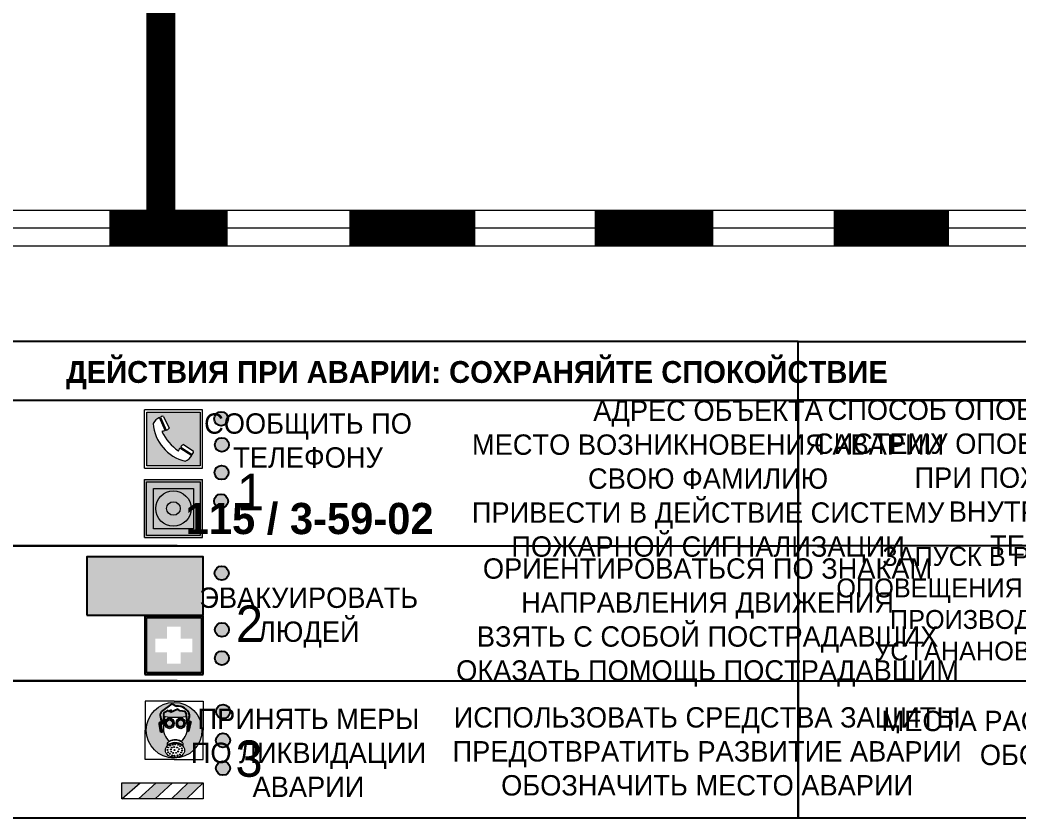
# Model space of a CAD drawing. Header units: millimetres. Extents: x 13114 to 67229, y 22859 to 38520.
# Drawn here: x 24007.7 to 24145.1, y 36370.6 to 36480.2 of the extents above; entities that cross this region are included whole.
import ezdxf

# ---------------------------------------------------------------- set-up
doc = ezdxf.new("R2010")
doc.units = ezdxf.units.MM
doc.styles.add('обычный', font='arial.ttf')

# ---------------------------------------------------------------- blocks, each defined once
blk = doc.blocks.new('A$C38D26F80')
h = blk.add_hatch(color=5)
h.dxf.hatch_style = 1
h.paths.add_polyline_path([(-8.77, -4.48, 1), (-0.19, -4.48, 1)])
h.paths.add_polyline_path([(-6.75, -3.58), (-6.75, -3.31), (-6.62, -3.22), (-6.5, -3.22), (-6.42, -3.3), (-6.39, -3.28), (-6.59, -2.23), (-6.59, -2.01), (-6.38, -1.58), (-4.76, -0.4), (-4.13, -0.79, -0.362848), (-2.1, -2.1, -0.201049), (-2.17, -2.48, 0.085434), (-2.26, -3.13), (-1.9, -3.16), (-2.25, -4.7), (-2.4, -4.59), (-2.43, -4.34), (-2.36, -4.34), (-2.14, -3.34), (-2.47, -3.42), (-2.58, -1.95), (-2.77, -1.58), (-3.58, -1.52), (-3.92, -1.26), (-5.05, -1.73), (-4.87, -1.39), (-5.41, -1.6), (-5.41, -1.46), (-6.13, -1.87), (-6.18, -3.5), (-6.56, -3.47), (-6.37, -4.59), (-6.16, -4.43), (-6.16, -4.66), (-6.36, -4.79), (-6.37, -4.8), (-6.51, -4.76)], flags=16)
h.paths.add_polyline_path([(-6.51, -4.76), (-6.36, -4.79), (-6.37, -4.8)], flags=0)
h.paths.add_polyline_path([(-5.92, -2.34, 0.089508), (-2.67, -2.35), (-2.48, -3.88, -0.268602), (-3.4, -6.18, 0.262449), (-5.2, -6.18, -0.268602), (-6.11, -3.88)], flags=16)
edge = h.paths.add_edge_path(flags=16)
edge.add_ellipse((-5.19, -3.41), major_axis=(0, 0.842), ratio=0.848992, start_angle=0, end_angle=360)
edge = h.paths.add_edge_path(flags=0)
edge.add_ellipse((-5.19, -3.39), major_axis=(0, 0.665), ratio=0.853798, start_angle=0, end_angle=360)
edge = h.paths.add_edge_path(flags=0)
edge.add_ellipse((-5.19, -3.4), major_axis=(0, 0.528), ratio=0.864094, start_angle=0, end_angle=360)
edge = h.paths.add_edge_path(flags=16)
edge.add_ellipse((-3.47, -3.4), major_axis=(0, 0.842), ratio=0.848992, start_angle=0, end_angle=360)
h.paths.add_polyline_path([(-3.13, -6.45), (-3.13, -6.84, 0.383174), (-5.57, -6.85), (-5.57, -6.49, -0.369952)], flags=16)
edge = h.paths.add_edge_path(flags=0)
edge.add_ellipse((-3.47, -3.39), major_axis=(0, 0.665), ratio=0.853798, start_angle=0, end_angle=360)
edge = h.paths.add_edge_path(flags=0)
edge.add_ellipse((-3.47, -3.4), major_axis=(0, 0.528), ratio=0.864094, start_angle=0, end_angle=360)
edge = h.paths.add_edge_path(flags=16)
edge.add_ellipse((-4.34, -7.57), major_axis=(-1.48, 0), ratio=0.744955, start_angle=0, end_angle=360)
h.paths.add_polyline_path([(-5.01, -6.85, -1), (-5.15, -6.85, -1)], flags=0)
h.paths.add_polyline_path([(-5.33, -7.14, -1), (-5.47, -7.14, -1)], flags=0)
h.paths.add_polyline_path([(-4.61, -6.71, -1), (-4.74, -6.71, -1)], flags=16)
h.paths.add_polyline_path([(-5.43, -7.51, -1), (-5.57, -7.51, -1)], flags=0)
h.paths.add_polyline_path([(-4.26, -6.67, -1), (-4.4, -6.67, -1)], flags=16)
h.paths.add_polyline_path([(-4.74, -7.14, -1), (-4.88, -7.14, -1)], flags=0)
h.paths.add_polyline_path([(-4.93, -7.43, -1), (-5.07, -7.43, -1)], flags=0)
h.paths.add_polyline_path([(-4.41, -7.07, -1), (-4.54, -7.07, -1)], flags=0)
h.paths.add_polyline_path([(-5.33, -7.87, -1), (-5.46, -7.87, -1)], flags=0)
h.paths.add_polyline_path([(-3.8, -6.71, -1), (-3.94, -6.71, -1)], flags=16)
h.paths.add_polyline_path([(-4.85, -7.78, -1), (-4.98, -7.78, -1)], flags=0)
h.paths.add_polyline_path([(-3.96, -7.14, -1), (-4.1, -7.14, -1)], flags=0)
h.paths.add_polyline_path([(-4.33, -7.53, -1), (-4.47, -7.53, -1)], flags=0)
h.paths.add_polyline_path([(-5.09, -8.12, -1), (-5.23, -8.12, -1)], flags=0)
h.paths.add_polyline_path([(-3.5, -6.94, -1), (-3.64, -6.94, -1)], flags=0)
h.paths.add_polyline_path([(-4.54, -7.97, -1), (-4.68, -7.97, -1)], flags=0)
h.paths.add_polyline_path([(-3.66, -7.39, -1), (-3.8, -7.39, -1)], flags=0)
h.paths.add_polyline_path([(-4.73, -8.35, -1), (-4.86, -8.35, -1)], flags=0)
h.paths.add_polyline_path([(-4.09, -7.96, -1), (-4.23, -7.96, -1)], flags=0)
h.paths.add_polyline_path([(-3.77, -7.74, -1), (-3.91, -7.74, -1)], flags=0)
h.paths.add_polyline_path([(-3.22, -7.27, -1), (-3.35, -7.27, -1)], flags=0)
h.paths.add_polyline_path([(-4.34, -8.4, -1), (-4.47, -8.4, -1)], flags=0)
h.paths.add_polyline_path([(-3.16, -7.61, -1), (-3.3, -7.61, -1)], flags=0)
h.paths.add_polyline_path([(-3.9, -8.35, -1), (-4.04, -8.35, -1)], flags=0)
h.paths.add_polyline_path([(-3.32, -7.91, -1), (-3.46, -7.91, -1)], flags=0)
h.paths.add_polyline_path([(-3.55, -8.23, -1), (-3.69, -8.23, -1)], flags=0)
at = {"color": 5, "lineweight": 5}
for p, q in [((-4.48, 0), (-8.96, 0)), ((-8.96, 0), (-8.96, -4.48)), ((-4.48, 0), (0, 0)), ((0, 0), (0, -4.48)), ((-6.38, -1.58), (-4.76, -0.4)), ((-5.41, -1.46), (-6.13, -1.87)), ((-4.87, -1.39), (-5.41, -1.6)), ((-5.41, -1.6), (-5.41, -1.46)), ((-3.92, -1.26), (-5.05, -1.73)), ((-5.05, -1.73), (-4.87, -1.39)), ((-4.76, -0.4), (-4.13, -0.79)), ((-3.58, -1.52), (-3.92, -1.26)), ((-2.77, -1.58), (-3.58, -1.52)), ((-6.59, -2.01), (-6.38, -1.58)), ((-6.59, -2.23), (-6.59, -2.01)), ((-6.39, -3.28), (-6.59, -2.23)), ((-6.13, -1.87), (-6.18, -3.5)), ((-5.92, -2.34), (-6.11, -3.88)), ((-2.58, -1.95), (-2.77, -1.58)), ((-2.67, -2.34), (-2.48, -3.88)), ((-2.47, -3.42), (-2.58, -1.95)), ((-8.96, -8.96), (-8.96, -4.48)), ((-6.75, -3.31), (-6.62, -3.22)), ((-6.75, -3.58), (-6.75, -3.31)), ((-6.51, -4.76), (-6.75, -3.58)), ((-6.62, -3.22), (-6.5, -3.22)), ((-6.18, -3.5), (-6.56, -3.47)), ((-6.56, -3.47), (-6.37, -4.59)), ((-6.5, -3.22), (-6.42, -3.3)), ((-6.42, -3.3), (-6.39, -3.28)), ((-6.37, -4.59), (-6.16, -4.43)), ((-6.16, -4.43), (-6.16, -4.66)), ((-2.14, -3.34), (-2.47, -3.42)), ((-2.43, -4.34), (-2.4, -4.59)), ((-2.43, -4.34), (-2.36, -4.34)), ((-2.4, -4.59), (-2.25, -4.7)), ((-2.36, -4.34), (-2.14, -3.34)), ((-1.9, -3.16), (-2.26, -3.13)), ((-2.25, -4.7), (-1.9, -3.16)), ((0, -8.96), (0, -4.48)), ((-6.37, -4.8), (-6.51, -4.76)), ((-6.16, -4.66), (-6.37, -4.8)), ((-5.57, -6.49), (-5.57, -6.85)), ((-3.13, -6.45), (-3.13, -6.84)), ((-4.48, -8.96), (-8.96, -8.96)), ((-4.48, -8.96), (0, -8.96))]:
    blk.add_line(p, q, dxfattribs=at)
at = {"color": 5}
for p, q in [((-6.38, -1.58), (-4.76, -0.4)), ((-5.41, -1.46), (-6.13, -1.87)), ((-4.87, -1.39), (-5.41, -1.6)), ((-5.41, -1.6), (-5.41, -1.46)), ((-3.92, -1.26), (-5.05, -1.73)), ((-5.05, -1.73), (-4.87, -1.39)), ((-4.76, -0.4), (-4.13, -0.79)), ((-3.58, -1.52), (-3.92, -1.26)), ((-2.77, -1.58), (-3.58, -1.52)), ((-6.59, -2.01), (-6.38, -1.58)), ((-6.59, -2.23), (-6.59, -2.01)), ((-6.39, -3.28), (-6.59, -2.23)), ((-6.13, -1.87), (-6.18, -3.5)), ((-2.58, -1.95), (-2.77, -1.58)), ((-2.47, -3.42), (-2.58, -1.95)), ((-6.75, -3.31), (-6.62, -3.22)), ((-6.75, -3.58), (-6.75, -3.31)), ((-6.51, -4.76), (-6.75, -3.58)), ((-6.62, -3.22), (-6.5, -3.22)), ((-6.18, -3.5), (-6.56, -3.47)), ((-6.56, -3.47), (-6.37, -4.59)), ((-6.5, -3.22), (-6.42, -3.3)), ((-6.42, -3.3), (-6.39, -3.28)), ((-6.37, -4.59), (-6.16, -4.43)), ((-6.16, -4.43), (-6.16, -4.66)), ((-2.14, -3.34), (-2.47, -3.42)), ((-2.4, -4.59), (-2.43, -4.34)), ((-2.43, -4.34), (-2.36, -4.34)), ((-2.25, -4.7), (-2.4, -4.59)), ((-2.36, -4.34), (-2.14, -3.34)), ((-2.26, -3.13), (-1.9, -3.16)), ((-1.9, -3.16), (-2.25, -4.7)), ((-6.37, -4.8), (-6.51, -4.76)), ((-6.36, -4.79), (-6.51, -4.76)), ((-6.16, -4.66), (-6.37, -4.8)), ((-6.16, -4.66), (-6.36, -4.79))]:
    blk.add_line(p, q, dxfattribs=at)
at = {"color": 5, "lineweight": 5}
for centre, radius in [((-4.48, -4.48), 4.29), ((-5.5, -7.51), 0.0678), ((-5.4, -7.14), 0.0678), ((-5.08, -6.85), 0.0678), ((-5, -7.43), 0.0678), ((-4.81, -7.14), 0.0678), ((-4.67, -6.71), 0.0678), ((-4.47, -7.07), 0.0678), ((-4.4, -7.53), 0.0678), ((-4.33, -6.67), 0.0678), ((-4.03, -7.14), 0.0678), ((-3.87, -6.71), 0.0678), ((-3.84, -7.74), 0.0678), ((-3.73, -7.39), 0.0678), ((-3.57, -6.94), 0.0678), ((-3.28, -7.27), 0.0678), ((-3.23, -7.61), 0.0678), ((-5.4, -7.87), 0.0678), ((-5.16, -8.12), 0.0678), ((-4.91, -7.78), 0.0678), ((-4.79, -8.35), 0.0678), ((-4.61, -7.97), 0.0678), ((-4.4, -8.4), 0.0678), ((-4.16, -7.96), 0.0678), ((-3.97, -8.35), 0.0678), ((-3.62, -8.23), 0.0678), ((-3.39, -7.91), 0.0678)]:
    blk.add_circle(centre, radius, dxfattribs=at)
at = {"color": 5}
for centre, radius, start, end in [((-3.89, -2.66), 1.88, 17.387, 97.1599), ((-0.35, -3.07), 1.91, 162.2553, 181.7878), ((-2.6, -2.2), 0.511, 326.3906, 11.8614)]:
    blk.add_arc(centre, radius, start, end, dxfattribs=at)
at = {"color": 5, "lineweight": 5}
for centre, radius, start, end in [((-4.28, 6.66), 9.15, 259.6987, 280.1569), ((-0.47, -3.05), 1.79, 161.5846, 182.4584), ((-2.6, -2.2), 0.513, 326.4781, 11.7739), ((-3.66, -4.24), 2.47, 171.573, 231.7124), ((-4.93, -4.24), 2.47, 308.2876, 8.427), ((-4.33, -7.88), 1.87, 50.358, 131.5662), ((-4.3, -7.78), 1.83, 60.5889, 119.4111), ((-4.34, -8.2), 1.82, 48.4943, 132.3565)]:
    blk.add_arc(centre, radius, start, end, dxfattribs=at)
for centre, major_axis, ratio in [((-5.19, -3.41), (0, 0.842), 0.848992), ((-5.19, -3.39), (0, 0.665), 0.853798), ((-5.19, -3.4), (0, 0.528), 0.864094), ((-3.47, -3.4), (0, 0.842), 0.848992), ((-3.47, -3.39), (0, 0.665), 0.853798), ((-3.47, -3.4), (0, 0.528), 0.864094), ((-4.34, -7.57), (-1.48, 0), 0.744955)]:
    blk.add_ellipse(centre, major_axis=major_axis, ratio=ratio, dxfattribs=at)
blk = doc.blocks.new('A$C47DD6509')
at = {"lineweight": 5}
for points in [[(-8.69, 0), (-11.19, 0), (-11.19, -2.22)], [(-4.22, 0), (-6.45, 0), (-8.91, -2.22), (-6.61, -2.22)], [(0, 0), (-2.09, 0), (-4.36, -2.22), (-2.29, -2.22)]]:
    blk.add_hatch(color=242, dxfattribs=at).paths.add_polyline_path(points)
at = {"color": 242, "lineweight": 5}
for p, q in [((-11.19, -2.22), (-8.69, 0)), ((-11.19, -2.22), (-11.19, 0)), ((-11.19, 0), (-8.69, 0)), ((-11.19, 0), (0, 0)), ((-8.91, -2.22), (-6.45, 0)), ((-6.61, -2.22), (-4.22, 0)), ((-4.36, -2.22), (-2.09, 0)), ((-2.29, -2.22), (0, 0)), ((0, 0), (0, -2.22)), ((0, -2.22), (-11.19, -2.22))]:
    blk.add_line(p, q, dxfattribs=at)
blk = doc.blocks.new('A$C32E8229D')
at = {"true_color": 0xffffff}
blk.add_hatch(color=7, dxfattribs=at).paths.add_polyline_path([(0, 0), (0, -8), (16, -8), (16, 0)])
h = blk.add_hatch(color=126)
h.paths.add_polyline_path([(0.2, -0.2), (15.8, -0.2), (15.8, -7.8), (0.2, -7.8)])
h.paths.add_polyline_path([(13.49, -2.05), (12.08, -2.05), (11.37, -2.63, 0.162397), (11.29, -2.84), (11.29, -3.63), (10.35, -3.63), (10.35, -4.05), (11.68, -4.05), (11.68, -3.48), (12.26, -4.28), (11.29, -5.1), (11.29, -6.78), (11.85, -6.78), (11.85, -5.44), (12.8, -4.64), (12.8, -5.94), (14.46, -5.94), (14.46, -5.39), (13.45, -5.39), (13.45, -3.97), (12.46, -2.59), (13.15, -2.59), (13.69, -3.34), (14.18, -3)], flags=16)
h.paths.add_polyline_path([(10.74, -1.82, 1), (11.8, -1.82, 1)], flags=16)
h.paths.add_polyline_path([(9.39, -3.59), (5.99, -3.59), (6.56, -3.03), (5.91, -3.03), (5.1, -3.83), (5.91, -4.64), (6.56, -4.64), (5.99, -4.09), (9.39, -4.09)], flags=16)
h.paths.add_polyline_path([(4.29, -1.08), (1.72, -1.08), (1.72, -6.6), (4.29, -6.6)], flags=16)
at = {"color": 126}
blk.add_lwpolyline([(16, -8), (0, -8), (0, 0), (16, 0)], close=True, dxfattribs=at)
blk = doc.blocks.new('A$C18900ED3')
h = blk.add_hatch(color=126)
h.paths.add_polyline_path([(-0.18, -0.18), (-7.02, -0.18), (-7.02, -7.02), (-0.18, -7.02)])
h.paths.add_polyline_path([(-5.89, -4.46), (-5.89, -2.77), (-4.46, -2.77), (-4.46, -1.31), (-2.77, -1.31), (-2.77, -2.77), (-1.33, -2.77), (-1.33, -4.46), (-2.77, -4.46), (-2.77, -5.89), (-4.46, -5.89), (-4.46, -4.46)], flags=16)
at = {"color": 126}
for p, q in [((-7.2, 0), (-7.2, -7.2)), ((0, 0), (-7.2, 0)), ((0, -7.2), (0, 0)), ((-7.02, -7.02), (-7.02, -0.18)), ((-7.02, -0.18), (-0.18, -0.18)), ((-0.18, -0.18), (-0.18, -7.02)), ((-7.2, -7.2), (0, -7.2)), ((-0.18, -7.02), (-7.02, -7.02))]:
    blk.add_line(p, q, dxfattribs=at)
blk = doc.blocks.new('A$C456E1F9C')
at = {"lineweight": 5}
h = blk.add_hatch(color=242, dxfattribs=at)
h.paths.add_polyline_path([(0.51, -1.47), (0.51, -13.26), (12.29, -13.26), (12.29, -1.47)])
h.paths.add_polyline_path([(5.42, -4.95, -0.254479), (4.78, -5.4), (3.52, -2.53, -0.209735), (4.23, -2.4)], flags=16)
h.paths.add_polyline_path([(8.53, -8.6), (10.87, -10.17), (10.54, -10.76), (8.03, -9.13, -0.192251)], flags=16)
h.paths.add_polyline_path([(4.61, -5.49, 0.005518), (3.87, -5.72, 0.128647), (7.49, -10.01, 0.00809), (7.83, -9.33), (10.47, -10.97, -0.16736), (8.99, -12.25, -0.327862), (1.95, -3.95, -0.166952), (3.36, -2.62)], flags=16)
at = {"color": 242, "lineweight": 5}
for p, q in [((0, -13.77), (0, -0.97)), ((12.8, -0.97), (0, -0.97)), ((12.8, -13.77), (12.8, -0.97)), ((4.61, -5.49), (3.36, -2.62)), ((3.52, -2.53), (4.78, -5.4)), ((4.23, -2.4), (5.42, -4.95)), ((10.81, -10.12), (8.53, -8.6)), ((7.83, -9.33), (10.47, -10.97)), ((8.03, -9.13), (10.54, -10.76)), ((10.54, -10.76), (10.8, -10.3)), ((10.8, -10.3), (10.81, -10.12)), ((0, -13.77), (12.8, -13.77))]:
    blk.add_line(p, q, dxfattribs=at)
blk.add_lwpolyline([(0.51, -1.47), (12.29, -1.47), (12.29, -13.26), (0.51, -13.26)], close=True, dxfattribs=at)
for centre, radius, start, end in [((4.59, -5.34), 2.99, 114.2845, 152.1974), ((11.12, -3.31), 9.19, 183.9915, 256.6009), ((4.02, -3.27), 0.891, 76.3284, 123.7092), ((14.98, -39.1), 35.17, 107.1487, 108.4135), ((13.86, -0.94), 11.08, 205.5536, 234.8762), ((4.68, -4.59), 0.824, 276.9621, 334.0723), ((8.94, -9.5), 0.989, 114.4092, 157.9388), ((-13.31, 0.8), 23.44, 332.5487, 334.4027), ((7.87, -9.46), 3, 291.9291, 329.9329)]:
    blk.add_arc(centre, radius, start, end, dxfattribs=at)
blk = doc.blocks.new('A$C54414219')
at = {"true_color": 0xffffff}
h = blk.add_hatch(color=7, dxfattribs=at)
h.paths.add_polyline_path([(2.39, -9.45), (2.39, -18.3), (11.23, -18.3), (11.23, -9.45)], flags=0)
h.paths.add_polyline_path([(10.71, -13.87, -1), (2.92, -13.87, -1)], flags=0)
h.paths.add_polyline_path([(8.3, -13.87, -1), (5.33, -13.87, -1)], flags=0)
h.paths.add_polyline_path([(0.41, -7.47), (0.41, -20.27), (13.21, -20.27), (13.21, -7.47)])
h.paths.add_polyline_path([(0.92, -19.77), (12.71, -19.77), (12.71, -7.98), (0.92, -7.98)], flags=16)
h.paths.add_polyline_path([(11.23, -9.45), (11.23, -18.3), (2.39, -18.3), (2.39, -9.45)], flags=0)
at = {"lineweight": 5}
h = blk.add_hatch(color=242, dxfattribs=at)
h.paths.add_polyline_path([(12.71, -7.98), (0.92, -7.98), (0.92, -19.77), (12.71, -19.77)])
h.paths.add_polyline_path([(11.23, -18.3), (2.39, -18.3), (2.39, -9.45), (11.23, -9.45)], flags=16)
h.paths.add_polyline_path([(10.71, -13.87, -1), (2.92, -13.87, -1)], flags=0)
h.paths.add_polyline_path([(8.3, -13.87, -1), (5.33, -13.87, -1)], flags=0)
at = {"true_color": 0xffffff}
h = blk.add_hatch(color=7, dxfattribs=at)
h.paths.add_polyline_path([(2.39, -9.45), (2.39, -18.3), (11.23, -18.3), (11.23, -9.45)])
h.paths.add_polyline_path([(10.71, -13.87, -1), (2.92, -13.87, -1)], flags=16)
h.paths.add_polyline_path([(8.3, -13.87, -1), (5.33, -13.87, -1)], flags=0)
at = {"lineweight": 5}
h = blk.add_hatch(color=242, dxfattribs=at)
h.paths.add_polyline_path([(2.92, -13.87, 1), (10.71, -13.87, 1)])
h.paths.add_polyline_path([(8.3, -13.87, -1), (5.33, -13.87, -1)], flags=16)
at = {"color": 242, "lineweight": 5}
for p, q in [((0.41, -20.27), (0.41, -7.47)), ((0.41, -7.47), (13.21, -7.47)), ((0.41, -7.47), (13.21, -7.47)), ((13.21, -20.27), (13.21, -7.47)), ((0.41, -20.27), (13.21, -20.27))]:
    blk.add_line(p, q, dxfattribs=at)
for points in [[(0.92, -7.98), (12.71, -7.98), (12.71, -19.77), (0.92, -19.77)], [(2.39, -9.45), (11.23, -9.45), (11.23, -18.3), (2.39, -18.3)]]:
    blk.add_lwpolyline(points, close=True, dxfattribs=at)
for radius in [3.89, 1.49]:
    blk.add_circle((6.81, -13.87), radius, dxfattribs=at)

msp = doc.modelspace()

# ---------------------------------------------------------------- hatches: boundary and pattern name
at = {"lineweight": 0}
h = msp.add_hatch(color=256, dxfattribs=at)
h.dxf.hatch_style = 1
h.paths.add_polyline_path([(24034.44, 36425.45, 1), (24036.37, 36425.45, 1)])
h = msp.add_hatch(color=256, dxfattribs=at)
h.dxf.hatch_style = 1
h.paths.add_polyline_path([(24034.55, 36421.87, 1), (24036.48, 36421.87, 1)])
h = msp.add_hatch(color=256, dxfattribs=at)
h.dxf.hatch_style = 1
h.paths.add_polyline_path([(24034.51, 36418.06, 1), (24036.44, 36418.06, 1)])
h = msp.add_hatch(color=256, dxfattribs=at)
h.dxf.hatch_style = 1
h.paths.add_polyline_path([(24034.43, 36414.13, 1), (24036.36, 36414.13, 1)])
h = msp.add_hatch(color=256, dxfattribs=at)
h.dxf.hatch_style = 1
h.paths.add_polyline_path([(24034.51, 36404.24, 1), (24036.44, 36404.24, 1)])
h = msp.add_hatch(color=256, dxfattribs=at)
h.dxf.hatch_style = 1
h.paths.add_polyline_path([(24034.55, 36396.46, 1), (24036.48, 36396.46, 1)])
h = msp.add_hatch(color=256, dxfattribs=at)
h.dxf.hatch_style = 1
h.paths.add_polyline_path([(24034.54, 36392.56, 1), (24036.47, 36392.56, 1)])
h = msp.add_hatch(color=256, dxfattribs=at)
h.dxf.hatch_style = 1
h.paths.add_polyline_path([(24034.7, 36385.21, 1), (24036.63, 36385.21, 1)])
h = msp.add_hatch(color=256, dxfattribs=at)
h.dxf.hatch_style = 1
h.paths.add_polyline_path([(24034.7, 36381.26, 1), (24036.63, 36381.26, 1)])
h = msp.add_hatch(color=256, dxfattribs=at)
h.dxf.hatch_style = 1
h.paths.add_polyline_path([(24034.7, 36377.43, 1), (24036.63, 36377.43, 1)])

# ---------------------------------------------------------------- linework, layer by layer
at = {"lineweight": 0, "const_width": 4}
msp.add_lwpolyline([(24027.11, 36451.66), (24027.11, 36517.6)], dxfattribs=at)
at = {"lineweight": 0}
for points in [[(23904.45, 36454.13), (24345.45, 36454.13)], [(23904.65, 36451.66), (24345.66, 36451.66)], [(23904.45, 36449.22), (24345.45, 36449.22)]]:
    msp.add_lwpolyline(points, dxfattribs=at)
at = {"lineweight": 100, "const_width": 5}
for points in [[(24036.32, 36451.66), (24020.02, 36451.66)], [(24070.34, 36451.66), (24053.04, 36451.66)], [(24103.06, 36451.66), (24086.77, 36451.66)], [(24135.48, 36451.66), (24119.64, 36451.66)]]:
    msp.add_lwpolyline(points, dxfattribs=at)
for points in [[(23970.96, 36427.99), (24114.73, 36427.99), (24114.73, 36436.04), (23970.96, 36436.04)], [(24114.73, 36436.04), (24236.45, 36436.04), (24236.45, 36370.59), (24114.73, 36370.59)], [(24114.73, 36436.04), (24236.45, 36436.04), (24236.45, 36427.99), (24114.73, 36427.99)], [(23970.96, 36427.99), (24114.73, 36427.99), (24114.73, 36370.59), (23970.96, 36370.59)], [(24114.73, 36427.99), (24236.45, 36427.99), (24236.45, 36407.99), (24114.73, 36407.99)], [(24236.45, 36407.99), (24114.73, 36407.99), (24114.73, 36389.42), (24236.45, 36389.42)]]:
    msp.add_lwpolyline(points, close=True)
for points in [[(24029.38, 36407.99), (23970.96, 36407.99), (24114.73, 36407.99)], [(24029.38, 36389.42), (23970.96, 36389.42), (24114.73, 36389.42)]]:
    msp.add_lwpolyline(points)
for centre in [(24035.41, 36425.45), (24035.51, 36421.87), (24035.47, 36418.06), (24035.39, 36414.13), (24035.48, 36404.24), (24035.52, 36396.46), (24035.51, 36392.56), (24035.67, 36385.21), (24035.66, 36381.26), (24035.66, 36377.43)]:
    msp.add_circle(centre, 0.966)

# ---------------------------------------------------------------- block references
for name, p, xscale, yscale, zscale in [('A$C456E1F9C', (24024.85, 36427.27), 0.625, 0.625, 0.625), ('A$C54414219', (24024.59, 36421.78), 0.625, 0.625, 0.625), ('A$C18900ED3', (24032.92, 36398.32), 1.111111111007631, 1.111111111007631, 1.111111111007631), ('A$C38D26F80', (24032.94, 36386.65), 0.8928571427240968, 0.8928571427240968, 0.8928571427240968)]:
    msp.add_blockref(name, p, dxfattribs=dict(xscale=xscale, yscale=yscale, zscale=zscale))
at = {"xscale": -1}
msp.add_blockref('A$C32E8229D', (24032.92, 36406.47), dxfattribs=at)
at = {"color": 242, "true_color": 0xc1121c}
msp.add_blockref('A$C47DD6509', (24032.94, 36375.43), dxfattribs=at)

# ---------------------------------------------------------------- texts
at = {"lineweight": 0, "attachment_point": 5, "style": 'обычный'}
for s, insert, char_height, width in [('{\\fProxima Nova Rg|b1|i0|c204|p2;ДЕЙСТВИЯ ПРИ АВАРИИ: СОХРАНЯЙТЕ СПОКОЙСТВИЕ\\H1.6644x; }', (24070.57, 36431.44), 3, 175.1736), ('{\\fProxima Nova Rg|b0|i0|c204|p2;СПОСОБ ОПОВЕЩЕНИЯ АВТОМАТИЧЕСКИЙ ЧЕРЕЗ РЕЧЕВУЮ СИСТЕМУ ОПОВЕЩЕНИЯ И УПРАВЛЕНИЯ ЭВАКУАЦИЕЙ ЛЮДЕЙ ПРИ ПОЖАРЕ , А ТАК ЖЕ ВРУЧНУЮ, ИСПОЛЬЗУЯ ВНУТРЕННЮЮ ГРОМКУЮ СВЯЗЬ СИСТЕМЫ ТЕХНОЛОГИЧЕСКОГО ОПОВЕЩЕНИЯ.}', (24176.35, 36416.95), 2.8, 118.5618), ('\\pi-8.4,l8.4,t8.4;{\\fProxima Nova Rg|b0|i0|c204|p2;АДРЕС ОБЪЕКТА\\PМЕСТО ВОЗНИКНОВЕНИЯ АВАРИИ\\PСВОЮ ФАМИЛИЮ\\PПРИВЕСТИ В ДЕЙСТВИЕ СИСТЕМУ \\PПОЖАРНОЙ СИГНАЛИЗАЦИИ}', (24102.36, 36416.82), 2.8, 126.6484), ('{\\fProxima Nova Rg|b0|i0|c204|p2;СООБЩИТЬ ПО \\PТЕЛЕФОНУ}', (24047.35, 36422.44), 2.8, 126.6484), ('{\\fProxima Nova Rg|b0|i0|c204|p2;1\\H1.1667x; }', (24039.45, 36415.38), 5, 126.6484), ('{\\fProxima Nova Rg|b1|i0|c0|p2;\\H1.0714x;115 / 3-59-02\\H1.2822x; }', (24047.57, 36411.68), 4, 126.6484), ('{\\fProxima Nova Rg|b0|i0|c204|p2;\\P\\pt7.8;ЗАПУСК В РУЧНОМ РЕЖИМЕ АВТОМАТИЧЕСКОЙ СИСТЕМЫ ОПОВЕЩЕНИЯ  И УПРАВЛЕНИЯ ЭВАКУАЦИИ ЛЮДЕЙ ПРИ ПОЖАРЕ ПРОИЗВОДИТСЯ ОТ РУЧНЫХ ПОЖАРНЫХ ИЗВЕЩАТЕЛЕЙ, УСТАНАНОВЛЕННЫХ НА СТЕНАХ ВБЛИЗИ ЭВАКУАЦИОННЫХ ВЫХОДОВ. }', (24177.8, 36399.66), 2.6, 121.7868), ('\\pi-8.4,l8.4,t8.4;{\\fProxima Nova Rg|b0|i0|c204|p2;ОРИЕНТИРОВАТЬСЯ ПО ЗНАКАМ \\PНАПРАВЛЕНИЯ ДВИЖЕНИЯ\\PВЗЯТЬ С СОБОЙ ПОСТРАДАВШИХ\\PОКАЗАТЬ ПОМОЩЬ ПОСТРАДАВШИМ}', (24102.29, 36397.46), 2.8, 126.6484), ('{\\fProxima Nova Rg|b0|i0|c204|p2;ЭВАКУИРОВАТЬ \\PЛЮДЕЙ}', (24047.45, 36398.12), 2.8, 126.6484), ('{\\fProxima Nova Rg|b0|i0|c204|p2;2\\H1.1967x; }', (24039.3, 36397.29), 5, 126.6484), ('\\pt8.4;{\\fProxima Nova Rg|b0|i0|c204|p2;\\PМЕСТА РАСПОЛОЖЕНИЯ ПОЖАРНЫХ ИЗВЕЩАТЕЛЕЙ ОБОЗНАЧЕНЫ НА НАСТОЯЩЕМ ПЛАНЕ}', (24176.16, 36383.52), 2.8, 118.5618), ('{\\fProxima Nova Rg|b0|i0|c204|p2;ПРИНЯТЬ МЕРЫ \\PПО ЛИКВИДАЦИИ \\PАВАРИИ}', (24047.41, 36379.54), 2.8, 126.6484), ('\\pi-8.4,l8.4,t8.4;{\\fProxima Nova Rg|b0|i0|c204|p2;ИСПОЛЬЗОВАТЬ СРЕДСТВА ЗАЩИТЫ \\PПРЕДОТВРАТИТЬ РАЗВИТИЕ АВАРИИ\\PОБОЗНАЧИТЬ МЕСТО АВАРИИ}', (24102.23, 36379.73), 2.8, 126.6484), ('{\\fProxima Nova Rg|b0|i0|c204|p2;3\\H1.1967x; }', (24039.24, 36378.72), 5, 126.6484)]:
    msp.add_mtext(s, dxfattribs=dict(at, insert=insert, char_height=char_height, width=width))

doc.saveas('drawing.dxf')
